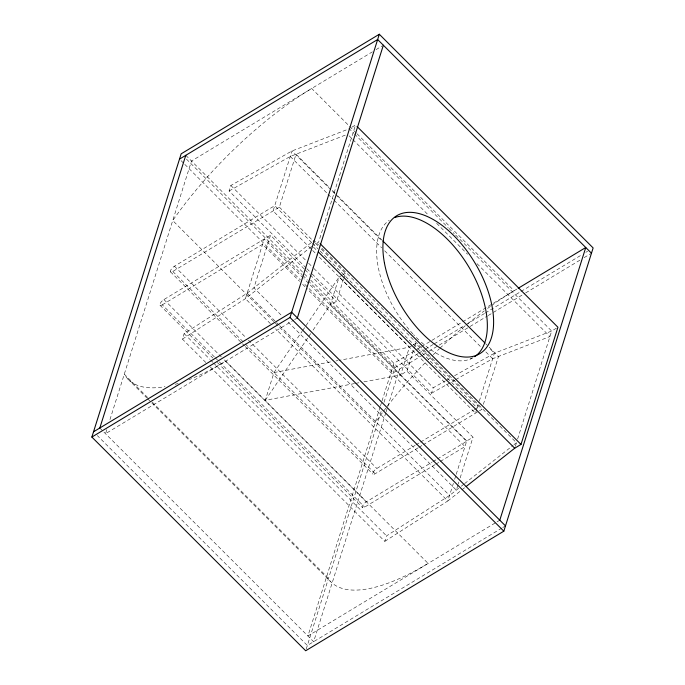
<?xml version="1.0" encoding="UTF-8"?>
<svg xmlns="http://www.w3.org/2000/svg" width="685" height="685" viewBox="0 0 685 685"><rect width="100%" height="100%" fill="white"/><g stroke="black" fill="none" stroke-linecap="round" stroke-linejoin="round"><path stroke-width="0.51" stroke-dasharray="3.42 2.57" d="M106.8 429.641L105.516 433.708L293.719 320.118M109.968 419.58L191.492 161.018L372.392 51.846M205.817 362.493L182.407 339.092L184.137 333.595L247.148 293.189L314.047 240.444L318.576 244.973M306.144 267.963L229.107 190.978L230.845 185.481L291.998 150.957L349.264 128.763L353.794 133.292M304.286 269L270.498 235.238L253.912 287.854L281.852 315.785M311.752 242.644L274.745 205.663L174.444 266.191A4.324 1.55 -45 0 0 170.471 270.729A4.324 1.55 -45 0 0 172.783 271.474L279.36 207.153L296.048 154.211L329.279 187.416M354.479 383.591L265.249 400.297L274 372.546L302.094 331.326M341.841 275.336L339.152 276.963L330.298 305.048L336.566 301.263L343.527 279.189M343.844 278.187L345.428 273.178L320.649 248.415M380.106 407.053L307.916 635.988L496.128 522.398M380.423 406.034L381.81 401.641M382.024 400.948L393.901 363.298L517.235 288.865M306.246 648.995L381.143 411.454M384.028 402.292L394.997 367.511L417.816 353.734M385.809 412.755L313.627 641.691L99.813 428.005M386.126 411.736L387.41 407.669M387.736 406.65L399.603 369.001L308.935 278.393M363.932 381.828L400.674 374.943L409.425 347.184L412.113 345.565M313.079 330.101L330.418 304.654L400.674 374.943L406.941 371.167L414.442 347.363M414.759 346.379L415.692 343.399L481.76 409.425L423.51 444.582M210.346 367.023L384.807 541.373L386.546 535.875L449.557 495.46L460.423 486.898M312.18 274L431.516 393.258L433.245 387.761L445.293 380.954M453.376 483.353L447.819 500.958L384.807 541.373M454.643 479.32L455.919 475.287M456.236 474.277L466.733 440.977L473.01 437.193L406.941 371.167M476.76 409.176L475.493 413.209L316.89 254.709M477.077 408.166L478.986 402.112M479.303 401.102L494.399 353.229L551.665 331.035L557.941 327.25M457.922 485.04L456.313 490.135L287.143 321.068M458.239 484.03L458.881 481.992M460.166 477.916L473.01 437.193M483.37 404.338L498.457 356.491L485.614 343.656M515.3 446.389L516.456 442.724L319.338 245.727M517.612 439.051L551.665 331.035L454.994 234.424M302.684 330.487L339.152 276.963L409.425 347.184L339.092 360.353M265.249 400.297L308.301 337.123M308.892 336.241L310.69 333.612M461.262 486.239L463.771 484.261M464.61 483.601L513.108 445.361M513.947 444.702L516.456 442.724M464.55 487.78L447.819 500.958L275.627 328.877M182.407 339.092L245.418 298.686L312.317 245.941L316.847 250.47M376.048 49.637L382.444 45.784M351.953 127.136L355.541 124.97L318.593 242.156L314.107 244.862M214.371 356.911L162.259 304.834A4.324 1.55 -45 0 1 159.956 304.089A4.324 1.55 -45 0 1 163.92 299.559L270.498 235.238M162.259 304.834L262.56 244.297L299.568 281.287M342.74 274.796L345.428 273.178M294.636 319.57L297.376 317.917M413.004 345.026L415.692 343.399M418.732 353.186L424.212 349.881M425.128 349.324L433.34 344.367M434.256 343.819L465.303 325.084M466.211 324.527L484.475 313.507M485.382 312.959L520.086 292.015M520.994 291.467L582.173 254.546M585.821 252.337L587.653 251.241M422.551 355.155L393.327 372.786L303.421 282.939M423.356 354.667L428.022 351.85M428.938 351.294L469.114 327.053M470.03 326.497L487.377 316.025M488.225 315.52L524.813 293.437M525.686 292.906L580.512 259.82M584.159 257.62L590.556 253.758M470.278 359.068L472.068 357.99M418.038 447.887L375.183 473.746A4.324 1.55 -45 0 1 372.88 473.001A4.324 1.55 -45 0 1 376.844 468.471L415.144 445.361M416.06 444.805L419.708 442.604M420.616 442.056L473.506 410.135M474.414 409.587L477.154 407.935L318.551 249.434M418.955 447.331L422.602 445.13M434.881 464.738L364.668 507.114A4.324 1.55 -45 0 1 362.356 506.369A4.324 1.55 -45 0 1 366.329 501.84L431.987 462.212M432.894 461.664L436.542 459.464M437.45 458.907L466.631 441.303L304.02 278.786M435.788 464.19L439.436 461.99M440.352 461.433L464.969 446.577L306.366 288.077M497.045 521.85L499.785 520.189M501.84 528.101L307.351 645.476L97.313 435.566M502.747 527.553L505.487 525.892M229.107 190.978L290.26 156.454L347.526 134.26M446.218 380.432L450.85 377.82M454.557 375.722L494.399 353.229L489.116 347.946M431.516 393.258L454.677 380.175M455.602 379.653L492.669 358.726L549.935 336.532L476.674 263.323M274 372.546L331.737 361.731M335.941 360.944L338.039 360.55M355.532 383.394L359.728 382.607M356.251 133.01L311.692 88.476A189.308 67.935 -45 0 0 172.723 220.553L274.676 322.447M357.013 133.763L514.101 290.757A189.308 67.935 -45 0 0 491.779 305.416M354.547 134.046L448.196 227.634M448.958 228.388L454.241 233.671M349.042 135.767L352.064 138.79M352.818 139.543L428.339 215.013M436.645 223.319L467.615 254.263M332.302 190.439L334.571 192.699M337.585 195.722L382.144 240.255M335.042 193.975L291.998 150.957L273.084 210.937L316.136 253.955M335.796 194.728L381.87 240.769M290.26 156.454L327.267 193.435M328.021 194.189L333.312 199.472M334.066 200.225L381.648 247.782M384.67 250.796L481.341 347.406M485.871 351.936L492.669 358.726M279.36 207.153L314.646 242.413M315.391 243.166L319.904 247.662M312.506 243.398L317.797 248.681M230.845 185.481L307.873 262.466M308.627 263.22L313.165 267.749M313.918 268.503L433.245 387.761M306.897 268.717L311.427 273.246M305.039 269.753L309.543 274.248M310.296 275.002L336.566 301.263M185.789 155.315L308.558 278.007M186.466 159.117L302.059 274.642M302.821 275.396L307.351 279.925M308.104 280.679L394.997 367.511M400.665 374.952L466.733 440.977M303.267 278.041L264.23 239.022L245.418 298.686L270.344 323.594M181.02 160.615L184.042 163.638M184.804 164.391L300.398 279.917M302.59 284.301L305.613 287.323M247.148 293.189L275.85 321.864M276.603 322.626L278.872 324.887M279.626 325.64L449.557 495.46M275.43 323.209L375.123 422.833A189.308 67.935 -45 0 1 386.819 406.89M174.444 266.191L245.435 337.14M248.458 340.162L376.844 468.471M172.783 271.474L244.528 343.176M245.281 343.93L375.183 473.746M170.479 271.791L244.494 345.762M245.247 346.516L372.88 474.071M163.92 299.559L221.323 356.919M224.346 359.942L366.329 501.84M215.124 357.664L364.668 507.114M159.956 305.159L212.829 357.99M217.359 362.519L362.365 507.431M184.137 333.595L209.815 359.257M210.569 360.019L212.838 362.279M213.592 363.033L386.546 535.875M147.703 397.565L124.285 374.173A189.308 67.935 -45 0 0 165.025 386.657M152.233 402.095L326.694 576.453A189.308 67.935 -45 0 0 428.125 563.438L225.716 361.166A189.308 67.935 -45 0 1 188.88 379.695M127.907 379.062L146.787 397.925M147.549 398.679L330.316 581.334M178.186 383.429A189.308 67.935 -45 0 1 175.163 384.319M387.47 406.042A189.308 67.935 -45 0 1 426.592 361.346M428.065 359.848A189.308 67.935 -45 0 1 432.526 355.404M433.271 354.667A189.308 67.935 -45 0 1 439.308 348.845M440.07 348.117A189.308 67.935 -45 0 1 467.213 324.185M468.001 323.534A189.308 67.935 -45 0 1 484.235 310.887M487.592 308.421A189.308 67.935 -45 0 1 490.948 306.007M473.018 357.75A80.513 42.675 58.9 0 1 419.597 340.633M418.809 339.897A80.513 42.675 58.9 0 1 413.603 334.657M412.884 333.886A80.513 42.675 58.9 0 1 389.234 220.313"/><path stroke-width="1.03" d="M91.867 437.064L181.174 153.825L379.31 34.25L593.133 247.936L503.826 531.175L305.69 650.75L91.867 437.064L290.003 317.489L379.31 34.25M99.813 428.005L185.789 155.315M297.376 317.917L383.352 45.227M466.22 486.461L514.718 448.221L520.994 444.437L557.941 327.25L357.048 126.485M499.785 520.189L585.761 247.508L518.151 288.308M179.513 159.108L377.649 39.524L591.463 253.21M93.537 431.79L291.673 312.214L505.487 525.892M382.906 241.009L484.86 342.902M320.1 243.663L520.994 444.437M318.354 251.977L514.718 448.221M290.003 317.489L503.826 531.175M394.577 217.582A80.513 42.675 58.9 0 1 470.081 269.068A80.513 42.675 58.9 0 1 474.748 356.671M384.482 263.271A80.513 42.675 58.9 0 0 476.546 355.284A80.513 42.675 58.9 0 0 453.761 235.554A80.513 42.675 58.9 0 0 384.482 263.271"/></g></svg>
